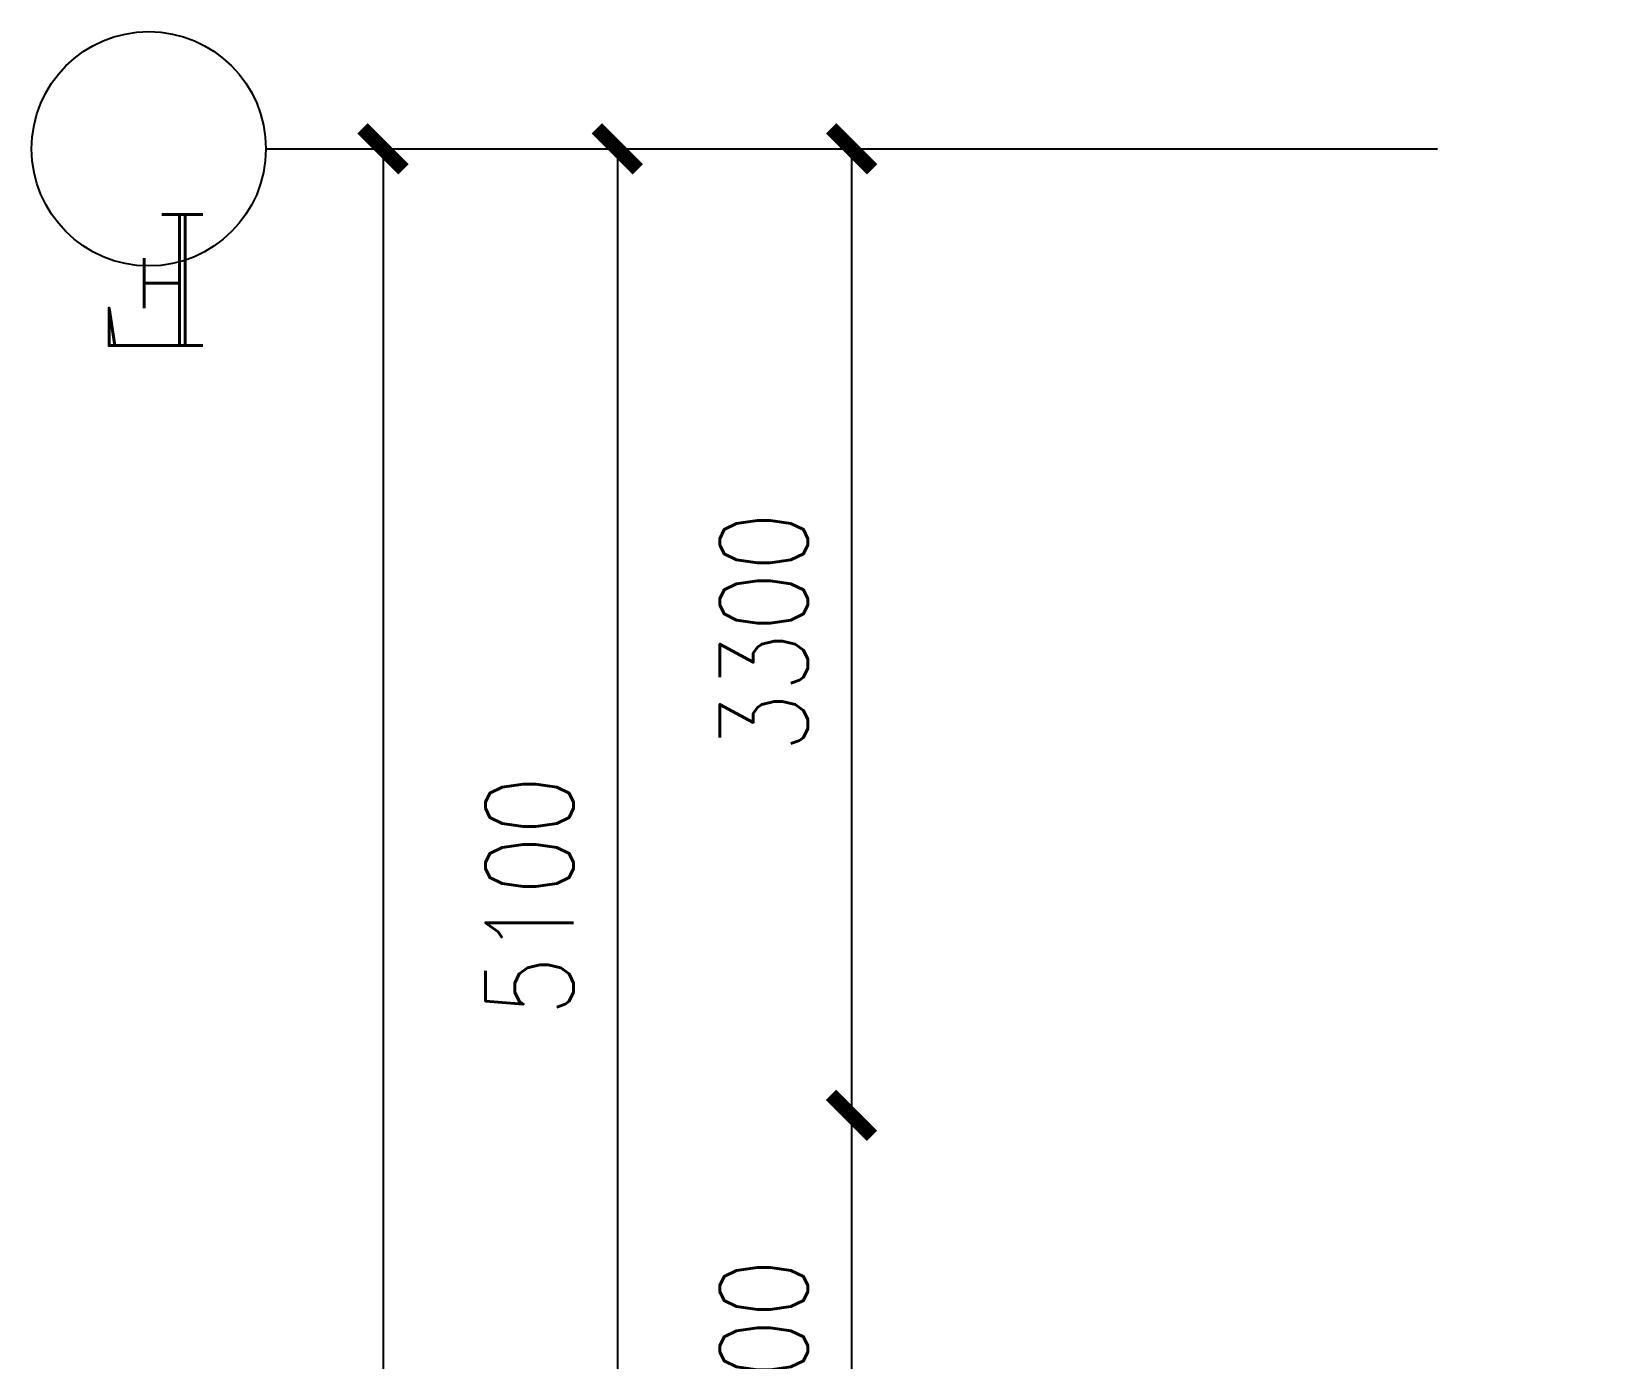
# Model space of a CAD drawing. Header units: millimetres. Extents: x 1431 to 43623, y 824 to 33132.
# Drawn here: x 1431 to 6832, y 22272 to 26801 of the extents above; entities that cross this region are included whole.
import ezdxf
from ezdxf.enums import TextEntityAlignment as Align

# ---------------------------------------------------------------- set-up
doc = ezdxf.new("R2010")
doc.units = ezdxf.units.MM
doc.layers.add('AXIS', color=3, linetype='Continuous')
doc.styles.add('COMPLEX', font='COMPLEX')
doc.styles.add('DIM_FONT', font='SIMPLEX.shx', dxfattribs={"width": 0.8})
doc.dimstyles.new('AXIS', dxfattribs={"dimtxt": 300, "dimasz": 1, "dimexe": 250, "dimexo": 300, "dimgap": 150, "dimtad": 1, "dimdec": 0, "dimdsep": 46, "dimtxsty": 'DIM_FONT', "dimblk": '_DIMX', "dimblk1": 'ARCHTICK', "dimblk2": 'ARCHTICK', "dimcen": 0.1, "dimse1": 1, "dimse2": 1, "dimclrt": 7, "dimadec": 0, "dimazin": 0, "dimtfac": 1, "dimtdec": 0, "dimtix": 1, "dimtmove": 2, "dimatfit": 3, "dimldrblk": '_DIMX', "dimfxl": 1, "dimtolj": 1, "dimtzin": 0, "dimarcsym": 0})

# ---------------------------------------------------------------- blocks, each defined once
blk = doc.blocks.new('_DIMX')
at = {"const_width": 50}
blk.add_lwpolyline([(-70, -70), (70, 70)], dxfattribs=at)
blk = doc.blocks.new('*D122')
at = {"layer": 'AXIS', "color": 0, "lineweight": -2, "transparency": 16777216}
blk.add_line((2631.2, 26400.4), (2631.2, 6102.4), dxfattribs=at)
at = {"layer": 'DEFPOINTS', "color": 0, "transparency": 16777216}
for p in [(6231.2, 26401.4), (2631.2, 6101.4), (6231.2, 6101.4)]:
    blk.add_point(p, dxfattribs=at)
at = {"layer": 'AXIS', "color": 0, "lineweight": -2, "transparency": 16777216}
for p, rotation in [((2631.2, 26401.4), 90), ((2631.2, 6101.4), 270)]:
    blk.add_blockref('_DIMX', p, dxfattribs=dict(at, rotation=rotation))
at = {"layer": 'AXIS', "color": 7, "transparency": 16777216, "insert": (2331.2, 16251.4), "char_height": 300, "attachment_point": 5, "rotation": 90, "style": 'DIM_FONT'}
blk.add_mtext('\\A1;20300', dxfattribs=at)
blk = doc.blocks.new('_ARCHTICK')
at = {"color": 0, "linetype": 'ByBlock', "const_width": 0.15}
blk.add_lwpolyline([(-0.5, -0.5), (0.5, 0.5)], dxfattribs=at)
blk = doc.blocks.new('*D96')
at = {"layer": 'AXIS', "color": 0, "lineweight": -2, "transparency": 16777216}
blk.add_line((3431.2, 26400.4), (3431.2, 21302.4), dxfattribs=at)
at = {"layer": 'DEFPOINTS', "color": 0, "transparency": 16777216}
for p in [(5387, 26401.4), (3431.2, 21301.4), (5387, 21301.4)]:
    blk.add_point(p, dxfattribs=at)
at = {"layer": 'AXIS', "color": 0, "lineweight": -2, "transparency": 16777216}
for p, rotation in [((3431.2, 26401.4), 90), ((3431.2, 21301.4), 270)]:
    blk.add_blockref('_DIMX', p, dxfattribs=dict(at, rotation=rotation))
at = {"layer": 'AXIS', "color": 7, "transparency": 16777216, "insert": (3131.2, 23851.4), "char_height": 300, "attachment_point": 5, "rotation": 90, "style": 'DIM_FONT'}
blk.add_mtext('\\A1;5100', dxfattribs=at)
blk = doc.blocks.new('*D97')
at = {"layer": 'AXIS', "color": 0, "lineweight": -2, "transparency": 16777216}
blk.add_line((4231.2, 26400.4), (4231.2, 23102.4), dxfattribs=at)
at = {"layer": 'DEFPOINTS', "color": 0, "transparency": 16777216}
for p in [(6832.1, 26401.4), (4231.2, 23101.4), (6832.1, 23101.4)]:
    blk.add_point(p, dxfattribs=at)
at = {"layer": 'AXIS', "color": 0, "lineweight": -2, "transparency": 16777216}
for p, rotation in [((4231.2, 26401.4), 90), ((4231.2, 23101.4), 270)]:
    blk.add_blockref('_DIMX', p, dxfattribs=dict(at, rotation=rotation))
at = {"layer": 'AXIS', "color": 7, "transparency": 16777216, "insert": (3931.2, 24751.4), "char_height": 300, "attachment_point": 5, "rotation": 90, "style": 'DIM_FONT'}
blk.add_mtext('\\A1;3300', dxfattribs=at)
blk = doc.blocks.new('*D99')
at = {"layer": 'AXIS', "color": 0, "lineweight": -2, "transparency": 16777216}
blk.add_line((4231.2, 23100.4), (4231.2, 21302.4), dxfattribs=at)
at = {"layer": 'DEFPOINTS', "color": 0, "transparency": 16777216}
for p in [(6832.1, 23101.4), (4231.2, 21301.4), (6832.1, 21301.4)]:
    blk.add_point(p, dxfattribs=at)
at = {"layer": 'AXIS', "color": 0, "lineweight": -2, "transparency": 16777216}
for p, rotation in [((4231.2, 23101.4), 90), ((4231.2, 21301.4), 270)]:
    blk.add_blockref('_DIMX', p, dxfattribs=dict(at, rotation=rotation))
at = {"layer": 'AXIS', "color": 7, "transparency": 16777216, "insert": (3931.2, 22201.4), "char_height": 300, "attachment_point": 5, "rotation": 90, "style": 'DIM_FONT'}
blk.add_mtext('\\A1;1800', dxfattribs=at)

msp = doc.modelspace()

# ---------------------------------------------------------------- linework, layer by layer
at = {"layer": 'AXIS'}
msp.add_line((2231.2, 26401.4), (6231.2, 26401.4), dxfattribs=at)
msp.add_circle((1831.2, 26401.4), 400, dxfattribs=at)

# ---------------------------------------------------------------- texts
at = {"layer": 'AXIS', "style": 'COMPLEX', "oblique": -180, "text_generation_flag": 6, "width": 1.171875}
msp.add_attdef('F', text='', height=448, rotation=180, dxfattribs=at).set_placement((1655.6, 26177.4), (2055.6, 26177.4), align=Align.FIT)

# ---------------------------------------------------------------- dimensions: what is measured, and where the dimension line sits
at = {"layer": 'AXIS'}
for p1, p2, distance, picture, middle in [((6231.2, 26401.4), (6231.2, 6101.4), -3600, '*D122', (2331.2, 16251.4)), ((5387, 26401.4), (5387, 21301.4), -1955.7, '*D96', (3131.2, 23851.4)), ((6832.1, 26401.4), (6832.1, 23101.4), -2600.9, '*D97', (3931.2, 24751.4)), ((6832.1, 23101.4), (6832.1, 21301.4), -2600.9, '*D99', (3931.2, 22201.4))]:
    dim = msp.add_aligned_dim(p1=p1, p2=p2, distance=distance, dimstyle='AXIS', dxfattribs=at)
    dim.commit()
    dim.dimension.update_dxf_attribs({"geometry": picture, "text_midpoint": middle})

doc.saveas('drawing.dxf')
